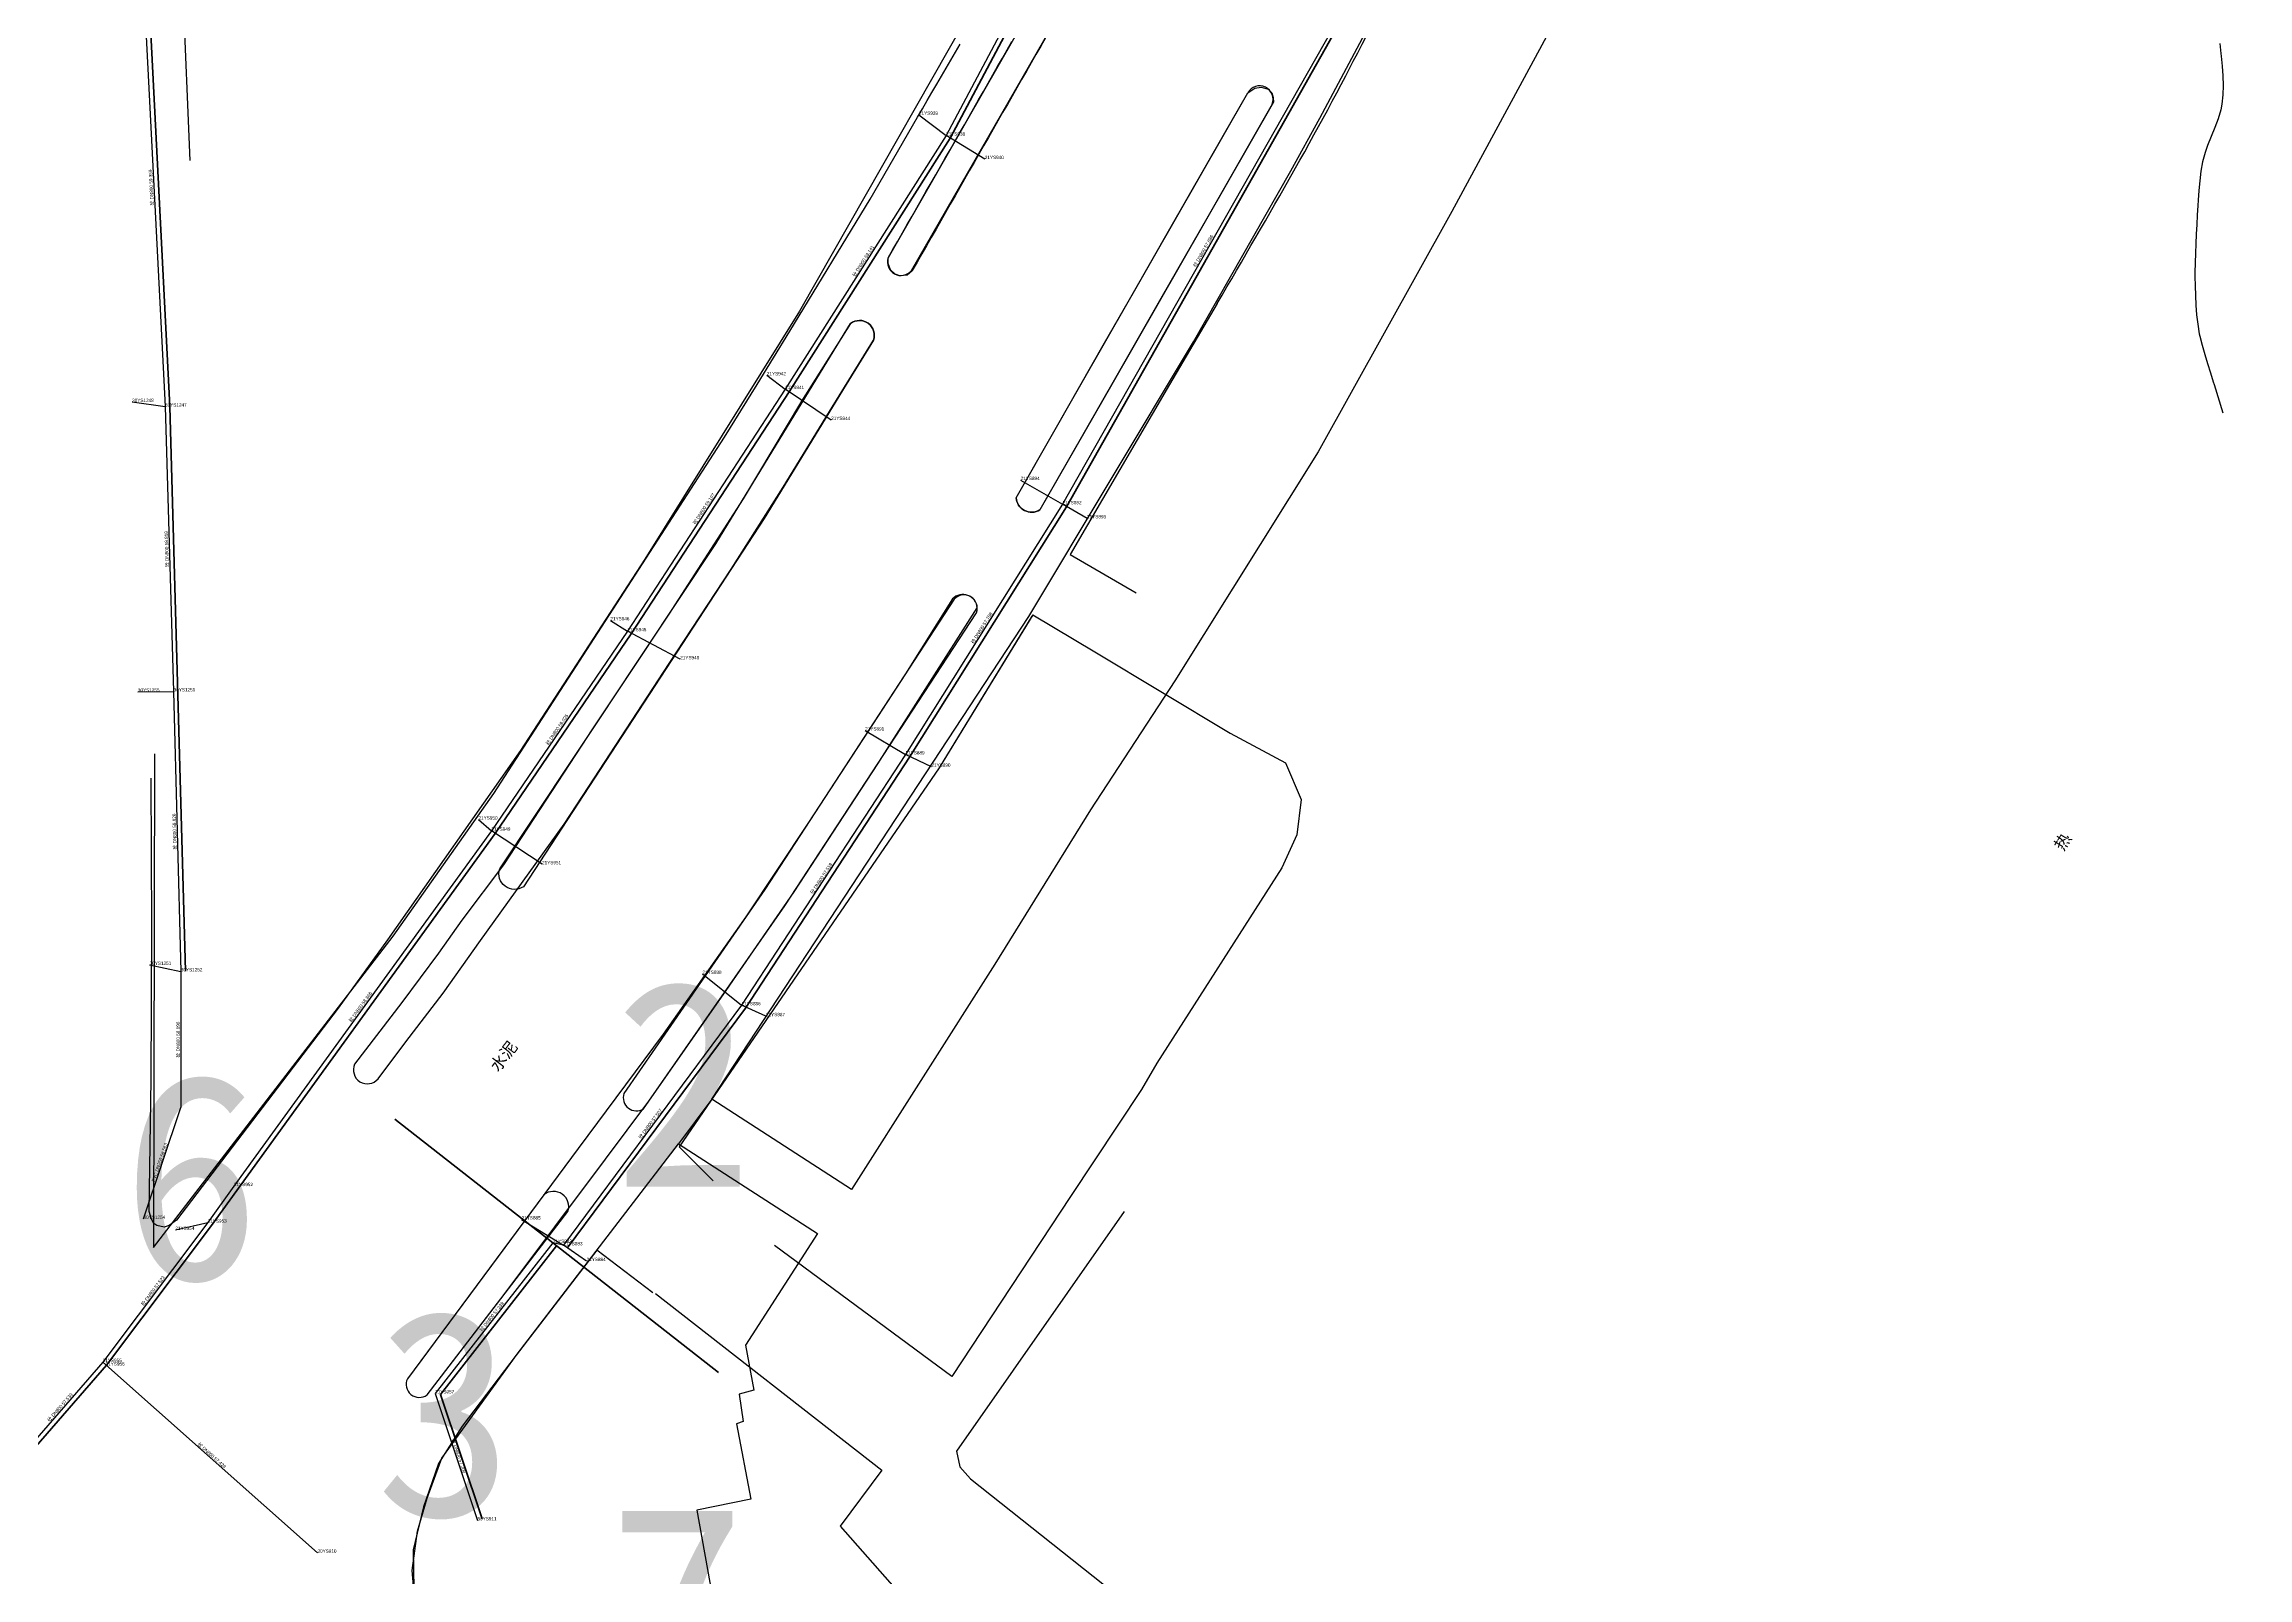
# Model space of a CAD drawing. Extents: x 563510 to 564800, y 3598549 to 3601000.
# Drawn here: x 564092.1 to 564322.3, y 3599375.4 to 3599535.5 of the extents above; entities that cross this region are included whole.
import ezdxf
from ezdxf.enums import TextEntityAlignment as Align

# ---------------------------------------------------------------- set-up
doc = ezdxf.new("R2010")
doc.units = 0
for name, color, linetype in [('DLSS', 8, 'CONTINUOUS'), ('GX_GX', 252, 'CONTINUOUS'), ('JT_JT', 252, 'CONTINUOUS'), ('YSDSX', 3, 'CONTINUOUS'), ('YSLINE', 3, 'CONTINUOUS'), ('YSLINEflow', 7, 'Continuous'), ('YSXSX', 3, 'CONTINUOUS'), ('ZBTZ', 8, 'CONTINUOUS')]:
    doc.layers.add(name, color=color, linetype=linetype)
doc.styles.add('GXDBZ', font='GXDBZ')
doc.styles.add('GXXBZ', font='GXXBZ')
doc.styles.add('HZTXT', font='HZTXT')

msp = doc.modelspace()

# ---------------------------------------------------------------- linework, layer by layer
at = {"layer": 'DLSS'}
for points in [[(564238.0940291672, 3599551.667274682), (564239.789365634, 3599552.08915279), (564242.2724560716, 3599550.723313683), (564253.6035679085, 3599544.777916222), (564239.1501918182, 3599518.048883464), (564225.186301317, 3599492.956929631), (564210.220310858, 3599469.062122094), (564201.4147958824, 3599455.595271693), (564191.4126664477, 3599439.490530434), (564176.4532966933, 3599415.955423569), (564161.8741097788, 3599425.375809373)], [(564185.9768233141, 3599551.19010903), (564190.1069052562, 3599549.884183522), (564191.1102572613, 3599549.347822571), (564193.4669731, 3599547.062453565), (564171.0196319657, 3599507.666443494), (564154.8950952495, 3599481.777413699), (564141.8878583678, 3599461.77658945), (564127.9900630494, 3599442.010713916), (564122.8493851138, 3599434.885163814), (564105.9748620887, 3599412.74175784), (564105.2105616985, 3599412.192740427), (564104.6851042487, 3599412.025648281), (564103.9208038585, 3599412.192740427), (564103.6103060486, 3599412.407573548), (564103.3714631083, 3599412.861109011), (564103.1087368677, 3599413.648831298), (564103.3064013614, 3599427.468277002), (564103.383342653, 3599443.309344925), (564103.3061181601, 3599458.898694385)]]:
    msp.add_lwpolyline(points, dxfattribs=at)
at = {"layer": 'DLSS', "linetype": 'CONTINUOUS'}
for points in [[(564161.8741097793, 3599425.375809374), (564161.8741097793, 3599425.375809374), (564194.9827155026, 3599475.766321235), (564212.1623697049, 3599504.445723301), (564222.3570318329, 3599522.290752541), (564225.3819905989, 3599527.805786752), (564235.4241959627, 3599546.682305353), (564238.0940291672, 3599551.667274682)], [(564193.6479999999, 3599488.174), (564197.7280073868, 3599495.302044635), (564202.8962767461, 3599504.331355416), (564205.8731846758, 3599509.532211833), (564209.7079477076, 3599516.231798247), (564215.32074202, 3599526.037723726), (564217.8520000001, 3599530.46)], [(564220.3896086643, 3599529.250106559), (564216.905381358, 3599523.166850234), (564213.7084447566, 3599517.585186613), (564208.7775942712, 3599508.976211144), (564204.0280943762, 3599500.68386316), (564196.1310000003, 3599486.896)], [(564266.7152360597, 3599262.742600684), (564220.0125227734, 3599298.634679414), (564164.957347568, 3599340.451444804), (564149.4144427391, 3599352.353602097), (564138.4920415187, 3599360.702282768), (564136.3193266055, 3599362.463557801), (564135.3778126574, 3599363.54927977), (564132.6930979096, 3599368.162812884), (564131.1963385342, 3599371.612992557), (564130.8825037456, 3599372.602202759), (564130.5686689571, 3599376.197137871), (564131.123866472, 3599380.30739023), (564132.1450393191, 3599383.731098411), (564133.6873728221, 3599387.914971708), (564141.5417900803, 3599398.76557719), (564158.4078107255, 3599420.722021406)], [(564158.4078107255, 3599420.722021406), (564172.9081565881, 3599411.358639826), (564165.385523157, 3599399.714484574), (564166.2656478654, 3599395.015844616), (564164.7463629136, 3599394.582016965), (564165.1442705223, 3599391.725987666), (564164.4569760136, 3599391.509075106), (564165.9604811937, 3599383.640365013), (564160.3222187676, 3599382.501992623), (564161.9797108684, 3599373.193447246), (564167.6408579381, 3599374.379763237), (564170.7040365344, 3599358.876564847), (564173.7085626739, 3599359.425848205), (564175.1777309519, 3599351.724838132), (564175.3908522683, 3599351.170666447), (564277.38615331, 3599272.490639657), (564279.4762079018, 3599273.452363602), (564282.1791843954, 3599274.081453336), (564284.9562155157, 3599274.303484709), (564289.2143292379, 3599274.266480325), (564290.5102777566, 3599274.155464638), (564292.3616285245, 3599273.748406277), (564297.0491092178, 3599270.103874991)]]:
    msp.add_lwpolyline(points, dxfattribs=at)
for points in [[(564200.9379999996, 3599543.561, 0.7407059804237787), (564198.4299999999, 3599544.899), (564180.2970000001, 3599513.222, 0.8450452877641984), (564182.7133171394, 3599511.909200072), (564200.938, 3599543.561)], [(564124.5681381042, 3599429.039752661, 0.8733630712653752), (564127.0215696329, 3599427.519753875), (564129.926056194, 3599431.390131355), (564133.80162473, 3599436.449301916), (564137.7039185151, 3599441.966060439), (564146.4568386445, 3599454.088641923), (564149.0410797711, 3599458.039633082), (564157.4364871914, 3599470.875192484), (564163.8822280681, 3599480.729948277), (564169.3388661136, 3599489.277287952), (564174.1809358713, 3599497.172399856), (564178.7510000009, 3599504.624, 0.7444629656332158), (564176.3650000005, 3599506.361), (564171.2363951502, 3599498.264680501), (564165.1642935156, 3599488.066618765), (564157.3928949594, 3599476.006534305), (564148.905595727, 3599463.243783722), (564140.1267543789, 3599449.850144701), (564135.7817177653, 3599444.072617978), (564133.3333590152, 3599440.619483297), (564129.5120856126, 3599435.474088214), (564124.5681381037, 3599429.039752661)], [(564189.5920844249, 3599476.672922242, 0.6477960396178851), (564187.0152972351, 3599477.623903287), (564182.09281441, 3599469.784659077), (564178.1904595677, 3599463.803206643), (564171.9828330369, 3599454.288279291), (564165.4392626712, 3599444.427117547), (564156.784350261, 3599432.165326354), (564147.9325691542, 3599420.236640067), (564139.5603216394, 3599408.979888893), (564130.0855158124, 3599396.211921058, 0.7802096933550987), (564132.1338517921, 3599394.518461751), (564140.1946768424, 3599405.001482983), (564150.782974225, 3599419.138942105), (564155.2966675425, 3599425.168571409), (564163.364361908, 3599436.744030233), (564170.4618382887, 3599447.018916333), (564179.1995813992, 3599460.392085475), (564189.5920844246, 3599476.672922242)]]:
    msp.add_lwpolyline(points, format="xyb", dxfattribs=at)
at = {"layer": 'DLSS', "color": 4, "linetype": 'CONTINUOUS'}
for centre, radius, start, end in [((564219.0747707058, 3599529.758503183), 1.409704218579161, 338.860455252243, 150.1573441741009), ((564195.2869679532, 3599488.307232338), 1.644374290639266, 184.6473771894711, 300.8828659644723)]:
    msp.add_arc(centre, radius, start, end, dxfattribs=at)
at = {"layer": 'JT_JT', "linetype": 'CONTINUOUS'}
for points in [[(564107.384, 3599523.394), (564105.207, 3599575.831), (564105.1073970353, 3599577.864800107)], [(564166.5967897825, 3599500), (564170.032, 3599505.578), (564178.397, 3599519.342), (564183.3589999999, 3599527.913000001), (564183.861, 3599528.773), (564184.3620000001, 3599529.629), (564184.861, 3599530.483000002), (564185.358, 3599531.334), (564185.853, 3599532.182), (564186.345, 3599533.027), (564186.834, 3599533.868), (564187.32, 3599534.705), (564187.802, 3599535.537)], [(564214.649, 3599508.45), (564215.154, 3599509.313), (564215.659, 3599510.176999999), (564216.1640000001, 3599511.04), (564216.669, 3599511.903), (564217.173, 3599512.767), (564217.677, 3599513.631000002), (564218.18, 3599514.495), (564218.683, 3599515.359), (564219.185, 3599516.224), (564219.686, 3599517.089), (564220.187, 3599517.955), (564220.686, 3599518.822), (564221.184, 3599519.689), (564221.68, 3599520.557), (564222.175, 3599521.426000002), (564222.667, 3599522.297), (564223.157, 3599523.168), (564223.299, 3599523.422), (564223.788, 3599524.294), (564224.274, 3599525.168), (564224.757, 3599526.044), (564225.238, 3599526.921), (564225.7170000001, 3599527.799), (564226.193, 3599528.678000001), (564226.6670000001, 3599529.559), (564227.1379999999, 3599530.441000001), (564227.6070000001, 3599531.323999999), (564228.072, 3599532.209), (564228.405, 3599532.847), (564228.8650000001, 3599533.735), (564229.322, 3599534.624), (564229.7779999999, 3599535.514), (564230.2320000001, 3599536.405)], [(564319.355, 3599535.591), (564319.4799999999, 3599534.548), (564319.505, 3599534.276), (564319.594, 3599533.239), (564319.663, 3599532.22), (564319.696, 3599531.215), (564319.675, 3599530.226000001), (564319.575, 3599529.252), (564319.466, 3599528.685), (564319.188, 3599527.74), (564318.831, 3599526.807), (564318.442, 3599525.876), (564318.068, 3599524.94), (564317.815, 3599524.202), (564317.567, 3599523.235), (564317.39, 3599522.252), (564317.2629999999, 3599521.258), (564317.169, 3599520.258), (564317.096, 3599519.255), (564317.06, 3599518.685), (564316.999, 3599517.684), (564316.9440000001, 3599516.684), (564316.8929999999, 3599515.686), (564316.8479999999, 3599514.688000002), (564316.81, 3599513.69), (564316.782, 3599512.691000001), (564316.767, 3599511.691), (564316.765, 3599511.282), (564316.775, 3599510.279), (564316.805, 3599509.275), (564316.8580000001, 3599508.272), (564316.938, 3599507.273), (564317.054, 3599506.28), (564317.2170000001, 3599505.296), (564317.2660000001, 3599505.055), (564317.501, 3599504.086), (564317.78, 3599503.127), (564318.082, 3599502.172), (564318.39, 3599501.218000001), (564318.68, 3599500.286000001), (564318.7614594596, 3599500)], [(564214.649, 3599508.45), (564209.664196473, 3599500)], [(564103.582, 3599409.922), (564128.5970000001, 3599442.396000001), (564139.1039999999, 3599457.292), (564163.209, 3599494.499), (564166.5967897825, 3599500)], [(564103.582, 3599409.922), (564128.5970000001, 3599442.396000001), (564139.1039999999, 3599457.292), (564163.209, 3599494.499), (564166.5967897825, 3599500)], [(564209.664196473, 3599500), (564199.284, 3599482.236)], [(564318.7614594596, 3599500), (564319.6858726109, 3599497.020718499)], [(564199.284, 3599482.236), (564206.179, 3599478.254)], [(564195.3912340504, 3599475.958406344), (564185.6089999999, 3599459.985), (564158.4720000001, 3599420.415), (564162.0303900506, 3599416.87302968)], [(564195.293, 3599475.798), (564185.6089999999, 3599459.985), (564158.4720000001, 3599420.415), (564161.506, 3599417.395000002)], [(564195.3912340504, 3599475.958406344), (564201.8675879089, 3599472.077698177)], [(564201.8675879089, 3599472.077698177), (564216.014, 3599463.601000001), (564221.7729999999, 3599460.499), (564223.407, 3599456.681000001), (564222.964, 3599452.99), (564221.4, 3599449.529), (564208.3410000001, 3599429.151000002), (564206.744, 3599426.391000001), (564199.33, 3599415.214), (564186.925, 3599396.449), (564168.4348768832, 3599410.106758816)], [(564103.672, 3599461.445), (564103.582, 3599409.922)], [(564103.672, 3599461.445), (564103.582, 3599409.922)], [(564204.9445620021, 3599413.671664318), (564187.423, 3599388.653), (564187.7889999999, 3599387.022), (564188.878, 3599385.759), (564217.7010000001, 3599362.911000001), (564241.019, 3599344.855), (564249.951, 3599336.794), (564250, 3599336.772616976)], [(564155.7105758472, 3599405.160652145), (564149.8620000001, 3599409.629), (564141.457, 3599398.676000002), (564135.809, 3599391.268000001), (564133.325, 3599387.358), (564131.7679999999, 3599382.832), (564130.691, 3599378.356), (564130.747, 3599374.299), (564131.495, 3599371.169), (564134.412, 3599365.659), (564137.728, 3599361.369)], [(564155.981, 3599405.106), (564179.6120000001, 3599386.651), (564175.2779999999, 3599380.823000002), (564182.804, 3599372.301000002), (564180.897, 3599370.844), (564181.241, 3599368.8), (564181.909, 3599366.855), (564183.64, 3599365.088), (564189.762, 3599359.345)]]:
    msp.add_lwpolyline(points, dxfattribs=at)
at = {"layer": 'JT_JT'}
for points in [[(564196.715, 3599536.184), (564196.218, 3599535.316), (564195.721, 3599534.448000001), (564195.225, 3599533.58), (564194.728, 3599532.713), (564194.231, 3599531.845), (564193.7339999999, 3599530.977), (564193.238, 3599530.109), (564192.741, 3599529.241000001), (564192.244, 3599528.373), (564191.747, 3599527.505), (564191.25, 3599526.637), (564190.754, 3599525.77), (564190.257, 3599524.902), (564189.76, 3599524.034), (564189.2629999999, 3599523.166), (564188.7660000001, 3599522.298), (564188.27, 3599521.43), (564187.7729999999, 3599520.562), (564187.2760000001, 3599519.695), (564186.779, 3599518.827), (564186.282, 3599517.959), (564185.785, 3599517.091), (564185.289, 3599516.223), (564184.792, 3599515.355), (564184.295, 3599514.487), (564183.798, 3599513.62), (564183.302, 3599512.752), (564182.805, 3599511.884), (564182.795, 3599511.875), (564182.286, 3599511.395), (564181.522, 3599511.346000001), (564181.038, 3599511.501), (564180.55, 3599511.978), (564180.303, 3599512.618), (564180.297, 3599513.222), (564180.794, 3599514.09), (564181.29, 3599514.957), (564181.787, 3599515.825), (564182.284, 3599516.693), (564182.781, 3599517.561), (564183.2779999999, 3599518.429), (564183.775, 3599519.297), (564184.2710000001, 3599520.165), (564184.7679999999, 3599521.032), (564185.265, 3599521.9), (564185.762, 3599522.768), (564186.259, 3599523.636000001), (564186.755, 3599524.504), (564187.252, 3599525.372), (564187.749, 3599526.24), (564188.246, 3599527.107), (564188.7420000001, 3599527.975), (564189.239, 3599528.843000001), (564189.736, 3599529.711), (564190.233, 3599530.579), (564190.73, 3599531.447), (564191.226, 3599532.315), (564191.723, 3599533.183), (564192.22, 3599534.05), (564192.7170000001, 3599534.918), (564193.214, 3599535.786000001)], [(564200.4170607767, 3599500), (564217.8520000001, 3599530.46), (564218.57, 3599530.944), (564219.253, 3599531.032), (564219.9789999999, 3599530.84), (564220.345, 3599530.442), (564220.51, 3599529.962), (564220.5229999999, 3599529.483), (564203.6364070021, 3599500)]]:
    msp.add_lwpolyline(points, dxfattribs=at)
for points in [[(564172.4704876342, 3599500), (564176.3650000005, 3599506.361, -0.7444629658074221), (564178.751, 3599504.624), (564175.9151021899, 3599500)], [(564175.9151021899, 3599500), (564167.324, 3599485.992), (564142.1951782085, 3599447.573080147, -0.7225993205015009), (564139.7230162383, 3599449.435507554), (564162.279, 3599483.354), (564172.4704876342, 3599500)], [(564203.6364070021, 3599500), (564196.131, 3599486.896), (564196.1310000003, 3599486.896, -0.5556530433845759), (564193.6479999998, 3599488.174), (564200.4170607767, 3599500)]]:
    msp.add_lwpolyline(points, format="xyb", dxfattribs=at)
at = {"layer": 'JT_JT', "linetype": 'CONTINUOUS'}
for points in [[(564154.738, 3599424.367), (564169.506, 3599445.556000001), (564189.5020000001, 3599476.16, 0.8323498370247003), (564187.1740000001, 3599477.573000001), (564167.406, 3599447.273), (564152.681015882, 3599425.965846621, 0.6829858950794383), (564154.7393940154, 3599424.364178478)], [(564132.1338517923, 3599394.518461751), (564146.8501804624, 3599413.656897947, 0.746776876431218), (564144.3337118981, 3599415.412368292), (564130.0855158124, 3599396.211921058, 0.7802096936439735)]]:
    msp.add_lwpolyline(points, format="xyb", close=True, dxfattribs=at)
at = {"layer": 'YSLINE', "linetype": 'CONTINUOUS'}
for p, q in [((564203.927, 3599559.129), (564186.341, 3599525.973)), ((564102.447, 3599543.468), (564104.777, 3599497.688)), ((564228.389, 3599540.12), (564198.5, 3599487.493)), ((564183.503, 3599528.147), (564186.341, 3599525.973)), ((564186.341, 3599525.973), (564169.527, 3599499.513)), ((564190.378, 3599523.525), (564186.341, 3599525.973)), ((564167.626, 3599500.953), (564169.527, 3599499.513)), ((564169.527, 3599499.513), (564153.051, 3599474.238)), ((564174.338, 3599496.289), (564169.527, 3599499.513)), ((564101.332, 3599498.169), (564104.777, 3599497.688)), ((564104.777, 3599497.688), (564105.669, 3599467.953)), ((564194.122, 3599490.019), (564198.5, 3599487.493)), ((564198.5, 3599487.493), (564182.107, 3599461.375)), ((564201.058, 3599486.023), (564198.5, 3599487.493)), ((564153.051, 3599474.238), (564138.853, 3599453.412)), ((564151.279, 3599475.369), (564153.051, 3599474.238)), ((564158.571, 3599471.312), (564153.051, 3599474.238)), ((564101.939, 3599467.923), (564105.669, 3599467.953)), ((564105.669, 3599467.953), (564106.417, 3599438.723)), ((564177.89, 3599463.869), (564182.107, 3599461.375)), ((564182.107, 3599461.375), (564164.986, 3599435.192)), ((564184.81, 3599460.084), (564182.107, 3599461.375)), ((564138.853, 3599453.412), (564111.964, 3599416.31)), ((564137.509, 3599454.575), (564138.853, 3599453.412)), ((564144.144, 3599449.906), (564138.853, 3599453.412)), ((564103.163, 3599439.405), (564106.417, 3599438.723)), ((564106.417, 3599438.723), (564106.421, 3599424.503)), ((564160.897, 3599438.467), (564164.986, 3599435.192)), ((564164.986, 3599435.192), (564146.382, 3599410.135)), ((564167.531, 3599434.051), (564164.986, 3599435.192)), ((564102.527, 3599412.889), (564106.421, 3599424.503)), ((564111.964, 3599416.31), (564109.225, 3599412.499)), ((564109.225, 3599412.499), (564098.263, 3599397.948)), ((564105.853, 3599411.742), (564109.225, 3599412.499)), ((564142.01, 3599412.828), (564146.382, 3599410.135)), ((564145.277, 3599410.388), (564132.978, 3599394.67)), ((564146.382, 3599410.135), (564145.277, 3599410.388)), ((564148.797, 3599408.486), (564146.382, 3599410.135)), ((564098.263, 3599397.948), (564089.774, 3599388.149)), ((564120.688, 3599378.034), (564098.263, 3599397.948)), ((564132.978, 3599394.67), (564137.406, 3599381.42))]:
    msp.add_line(p, q, dxfattribs=at)
at = {"layer": 'YSLINEflow', "color": 7, "lineweight": 211}
for points in [[(564076.5388209537, 3600093.2408927437), (564072.3480824289, 3600073.7961940304), (564070.4660341128, 3600039.5600786423), (564072.8641088821, 3600007.7263607997), (564072.6811084565, 3599976.1152872476), (564077.4171402784, 3599913.1564871776), (564080.5259093283, 3599881.821815028), (564083.1906048002, 3599850.408616342), (564085.2800741621, 3599818.784647514), (564088.9380269793, 3599787.6115275933), (564089.9904584235, 3599756.0295805777), (564092.0289276656, 3599724.731083714), (564095.8454965363, 3599694.959646194), (564097.3185624427, 3599663.7510637515), (564098.3805582902, 3599635.1491755885), (564099.8806459543, 3599603.667335812), (564100.8214476177, 3599572.0490014786), (564102.9460559267, 3599543.4992648847), (564105.2766187827, 3599497.7082058513), (564106.9168363665, 3599438.7357908865)], [(564371.609886044, 3600058.007747246), (564399.6569354191, 3600048.5420842506), (564389.8778071031, 3600020.023270406), (564379.3686715005, 3599988.307932703), (564371.2285933672, 3599960.1271241894), (564361.7805049674, 3599930.292213955), (564352.7818926426, 3599904.4733262756), (564334.8973521735, 3599846.7381789656), (564315.9334075603, 3599773.172499968), (564306.744506488, 3599743.005409786), (564302.942454574, 3599731.5452675065), (564297.4498350875, 3599712.702003567), (564289.0845364346, 3599685.7173628276), (564279.6660230287, 3599658.0568550453), (564270.2373085425, 3599628.3131373688), (564257.9647672458, 3599597.3470163266), (564243.9879783439, 3599567.0501267114), (564198.9293412236, 3599487.236510032), (564182.5280207802, 3599461.1052535605), (564165.3963245951, 3599434.905895975), (564146.7834468518, 3599409.8369388897)], [(564268.2798752349, 3599720.3468911), (564263.7806597565, 3599703.9235526756), (564256.1859082716, 3599683.226604097), (564245.5748749772, 3599651.4744968354), (564234.4215951252, 3599619.894052484), (564223.13710921, 3599594.7548702103), (564208.304788177, 3599568.8457902228), (564204.3817648478, 3599558.9193221247), (564186.7735235714, 3599525.7213892373), (564169.947448664, 3599499.2423870927), (564153.4670402672, 3599473.960624394), (564139.2620769854, 3599453.124410469), (564109.6277370434, 3599412.202631257), (564098.6520866648, 3599397.633511693), (564090.1630972181, 3599387.8345238757)], [(564128.7659158709, 3599423.307571428), (564162.5756388216, 3599396.8521838104)], [(564145.6707773462, 3599410.079877619), (564133.5374118686, 3599394.573556896), (564137.8802198219, 3599381.578478896)]]:
    msp.add_lwpolyline(points, dxfattribs=at)
at = {"layer": 'ZBTZ', "color": 8, "linetype": 'CONTINUOUS'}
msp.add_lwpolyline([(564161.8741097788, 3599425.375809373), (564158.4078107255, 3599420.722021406)], dxfattribs=at)

# ---------------------------------------------------------------- texts
at = {"layer": 'GX_GX', "linetype": 'CONTINUOUS', "style": 'HZTXT'}
msp.add_text('热', height=1.25, rotation=58.06105631261053, dxfattribs=at).set_placement((564303.0136573347, 3599451.21545257))
at = {"layer": 'JT_JT', "linetype": 'CONTINUOUS', "style": 'HZTXT'}
msp.add_text('水泥', height=1.25, rotation=52.73068989330135, dxfattribs=at).set_placement((564140.1013927025, 3599429.88512672), align=Align.MIDDLE)
at = {"layer": 'YSDSX', "style": 'GXDBZ'}
for s, p in [('21YS939', (564183.503, 3599528.147)), ('21YS938', (564186.341, 3599525.973)), ('21YS940', (564190.378, 3599523.525)), ('21YS942', (564167.626, 3599500.953)), ('21YS941', (564169.527, 3599499.513)), ('30YS1248', (564101.332, 3599498.169)), ('30YS1247', (564104.777, 3599497.688)), ('21YS944', (564174.338, 3599496.289)), ('21YS894', (564194.122, 3599490.019)), ('21YS892', (564198.5, 3599487.493)), ('21YS893', (564201.058, 3599486.023)), ('21YS946', (564151.279, 3599475.369)), ('21YS945', (564153.051, 3599474.238)), ('21YS948', (564158.571, 3599471.312)), ('30YS1255', (564101.939, 3599467.923)), ('30YS1250', (564105.669, 3599467.953)), ('21YS891', (564177.89, 3599463.869)), ('21YS889', (564182.107, 3599461.375)), ('21YS890', (564184.81, 3599460.084)), ('21YS950', (564137.509, 3599454.575)), ('21YS949', (564138.853, 3599453.412)), ('21YS951', (564144.144, 3599449.906)), ('30YS1251', (564103.163, 3599439.405)), ('30YS1252', (564106.417, 3599438.723)), ('21YS888', (564160.897, 3599438.467)), ('21YS886', (564164.986, 3599435.192)), ('21YS887', (564167.531, 3599434.051)), ('21YS952', (564111.964, 3599416.31)), ('30YS1254', (564102.527, 3599412.889)), ('21YS954', (564105.853, 3599411.742)), ('21YS953', (564109.225, 3599412.499)), ('21YS885', (564142.01, 3599412.828)), ('21YS882', (564145.277, 3599410.388)), ('21YS883', (564146.382, 3599410.135)), ('21YS884', (564148.797, 3599408.486)), ('21YS955', (564098.263, 3599397.948)), ('21YS956', (564098.562, 3599397.581)), ('21YS957', (564132.978, 3599394.67)), ('30YS911', (564137.406, 3599381.42)), ('30YS910', (564120.688, 3599378.034))]:
    msp.add_text(s, height=0.35, dxfattribs=at).set_placement(p)
at = {"layer": 'YSLINEflow', "color": 7}
for s, p in [('2', (564158.8984711551, 3599426.9847390945)), ('6', (564107.5136181081, 3599417.2790885177)), ('3', (564133.9876834049, 3599392.602825544)), ('7', (564158.2290334714, 3599372.289340348))]:
    msp.add_text(s, height=21.465, dxfattribs=at).set_placement(p, align=Align.MIDDLE_CENTER)
at = {"layer": 'YSXSX', "style": 'GXXBZ'}
for s, rotation, p in [('砼 DN800 59.359', 92.91359142238238, (564103.612, 3599520.578)), ('砼 DN800 57.886', 60.40600948947747, (564213.4445, 3599513.8065)), ('砼 DN800 59.141', 57.5660961058099, (564177.934, 3599512.743)), ('砼 DN800 59.197', 56.90090224606234, (564161.289, 3599486.8755)), ('砼 DN800 58.818', 91.71826481473984, (564105.223, 3599482.820500001)), ('砼 DN800 57.708', 57.8855073098052, (564190.3034999999, 3599474.434)), ('砼 DN800 59.025', 55.71602869276091, (564145.952, 3599463.825)), ('砼 DN800 58.626', 91.46589057128234, (564106.0430000001, 3599453.338000001)), ('砼 DN800 57.519', 56.81942789900467, (564173.5464999999, 3599448.2835)), ('砼 DN800 58.866', 54.06796413201576, (564125.4085, 3599434.861)), ('砼 DN800 58.190', 90.01612002613349, (564106.419, 3599431.613)), ('砼 DN800 57.507', 53.40732905930572, (564155.684, 3599422.6635)), ('PVC DN250 58.563', 71.46447008981275, (564104.4739999999, 3599418.696)), ('砼 DN800 57.523', 53.0074502492131, (564103.744, 3599405.2235)), ('砼 DN800 57.338', 51.95758040480377, (564139.1275, 3599402.529)), ('砼 DN800 57.539', 49.09719736278978, (564094.0185, 3599393.0485)), ('砼 DN800 57.429', 318.3940695037235, (564109.4755, 3599387.991)), ('砼 DN800 57.206', 288.4790444386427, (564135.192, 3599388.045))]:
    msp.add_text(s, height=0.35, rotation=rotation, dxfattribs=at).set_placement(p, align=Align.BOTTOM_CENTER)

doc.saveas('drawing.dxf')
